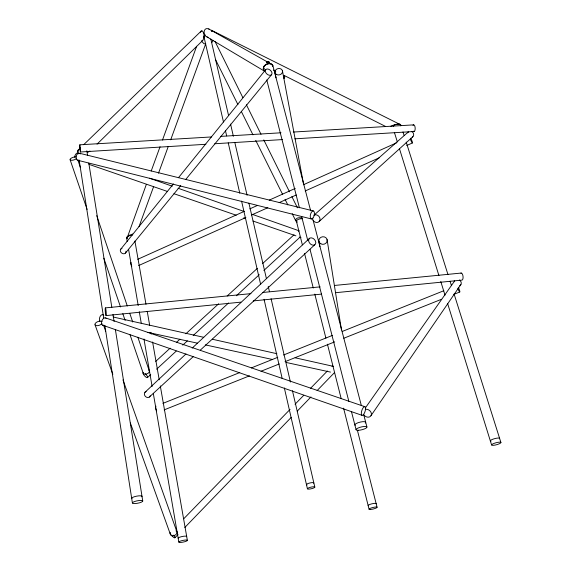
<?xml version="1.0" encoding="UTF-8"?>
<svg xmlns="http://www.w3.org/2000/svg" width="571" height="571" viewBox="0 0 571 571"><rect width="100%" height="100%" fill="white"/><g stroke="black" fill="none" stroke-linecap="round" stroke-linejoin="round"><path stroke-width="0.86" d="M97.056 144.135L202.726 40.47C204.654 37.807 204.518 33.354 202.341 30.877L201.32 30.948L83.637 144.734M77.884 150.93L80.44 147.832M400.714 125.784L400.549 124.735L399.907 124.385L211.498 30.277L211.634 31.169M146.326 184.426L127.019 238.307M213.004 40.277L212.048 42.368M151.201 171.029L160.051 146.747M162.485 140.045L196.645 46.258M139.031 226.608L153.642 186.546M158.517 173.191L168.259 146.483M170.693 139.802L205.403 44.652M211.577 136.94L79.854 144.806L79.712 146.783L80.418 151.993L205.874 144.285M80.418 151.993L79.854 144.806M200.485 32.297L201.32 30.948M371.029 415.609L460.89 284.529M365.383 407.908L454.644 280.925A3.604 3.126 32.1 0 0 454.359 281.689M127.105 237.186L129.31 235.252L132.75 234.046M120.845 249.077L173.434 183.933M178.473 177.695L265.751 69.591M125.456 253.074L180.721 185.582M185.803 179.387L271.525 74.708A3.861 2.548 40.1 0 0 268.698 69.262A3.861 2.548 40.1 0 0 265.672 72.488A3.861 2.548 40.1 0 0 271.525 74.708M89.947 151.022L87.313 152.6M268.62 62.596C268.984 61.732 266.165 62.603 267.506 62.874M174.926 537.725L178.016 534.527M184.818 527.483L291.174 417.43M297.355 411.027L310.959 396.952M317.148 390.55L334.456 372.635M183.741 518.761L290.075 409.371M295.05 404.254L303.758 395.296M310.595 388.259L327.383 370.986M144.934 392.334L185.975 353.941M192.191 348.117L309.653 238.221M147.454 377.609L150.723 374.605M156.611 369.187L176.225 351.129M182.763 345.112L187.338 340.894M193.226 335.477L228.536 302.98M236.38 295.757L259.27 274.687M263.845 270.476L299.811 237.372M149.309 397.059L193.126 356.732M200.321 350.116L314.764 244.795A4.175 3.012 47 0 0 313.115 238.428A4.175 3.012 47 0 0 308.733 241.319A4.175 3.012 47 0 0 314.764 244.795M155.697 361.393L170.122 348.196M176.682 342.193L179.958 339.195M185.86 333.792L218.643 303.793M227.165 295.992L257.328 268.391M262.567 263.588L294.044 234.788M319.196 221.448L412.94 136.626M314.578 214.66L408.079 132.137M205.76 43.624L204.075 43.824L201.841 41.54M78.527 149.688L79.426 149.138M390.864 126.212L394.797 124.606L398.929 124.192M137.732 259.298L244.095 211.441M249.784 208.879L257.093 205.596M269.269 200.114L295.25 188.423M303.372 184.768L396.745 142.75M138.653 265.558L245.894 217.53M251.583 214.981L267.828 207.708M279.205 202.612L296.263 194.975M305.2 190.971L379.137 157.86M406.759 145.484L412.448 142.943A3.305 0.428 66 0 0 410.735 138.218M162.921 403.369L239.763 372.556M251.333 367.917L277.77 357.318M283.559 354.998L332.308 335.448M342.222 331.473L443.853 290.718M164.148 409.878L249.434 375.875M261.026 371.25L279.24 363.984M285.036 361.679L334.713 341.865M343.821 338.232L441.526 299.275M453.945 294.322L459.741 292.009M202.726 40.47L201.706 40.534M106.028 315.592A3.883 0.421 84.9 0 0 105.963 310.132A3.883 0.421 84.9 0 0 105.185 309.489A3.883 0.421 84.9 0 0 106.028 315.592L240.862 302.152M253.274 300.91L321.58 294.108M335.777 292.687L461.739 280.133A3.562 1.527 83.5 0 0 463.017 276.343A3.562 1.527 83.5 0 0 460.876 273.124M105.421 307.883L250.955 293.637M262.489 292.509L320.174 286.863M334.37 285.471L461.268 273.052M214.767 143.742L282.388 139.588M294.843 138.824L414.061 131.501M220.477 136.405L281.003 132.793M293.465 132.044L413.618 124.871M147.975 332.415L197.516 343.185M205.339 344.884L272.267 359.445M286.178 362.464L330.502 372.106M113.201 317.026L203.733 337.311M212.441 339.26L276.856 353.699M295.136 357.796L333.443 366.375M313.315 210.92L79.34 153.214A3.612 2.355 -76.5 0 0 76.136 156.704A3.612 2.355 -76.5 0 0 78.348 160.258M77.727 160.258L311.388 218.957M272.324 65.251C269.341 60.44 259.605 67.564 264.616 71.232L207.059 36.965C202.541 35.523 203.29 26.623 208.708 28.928L267.185 61.818M207.059 36.965L208.072 37.301M105.585 317.926L364.94 406.723A4.547 1.692 -72.2 0 1 363.977 413.868A4.547 1.692 -72.2 0 1 361.379 412.412A4.547 1.692 -72.2 0 1 364.94 406.723M78.07 160.572L79.754 161.158M89.005 164.355L167.232 191.385M173.962 193.712L236.201 215.217M243.774 217.837L245.451 218.415M253.024 221.034L295.921 235.852M299.283 237.015L300.967 237.6M102.652 325.206L361.935 415.288M149.552 178.216L172.221 186.189M178.102 188.259L244.431 211.584M252.825 214.539L299.004 230.777M273.402 70.047L275.786 71.247M284.544 75.65L385.603 126.462M268.727 62.682L271.039 63.981M296.884 221.712L295.757 220.827L292.188 213.661M302.523 218.522C300.517 216.93 295 217.544 295.757 220.827M208.708 28.928L209.664 29.535M211.498 30.277L211.841 31.369M215.717 59.991L237.907 104.579M241.469 111.745L252.96 134.835M255.737 140.409L282.681 194.547M285.057 199.329L287.827 204.903M215.117 41.626L242.825 97.562M246.386 104.75L261.026 134.313M263.795 139.909L289.518 191.849M291.895 196.645L297.434 207.83M95.043 324.813L112.844 374.326M130.345 422.99L170.472 534.592M103.587 325.306L105.671 331.18M122.951 379.858L176.889 531.772M70.133 159.816L87.12 209.421M103.822 258.192L120.517 306.955M122.822 313.686L125.12 320.41M130.017 334.706L143.264 373.384M77.834 159.916L80.404 167.517M96.699 215.631L127.283 305.949M129.853 313.55L132.708 321.987M137.854 337.183L149.288 370.95M402.99 131.937L404.061 135.334M406.202 142.122L447.95 274.515M450.091 281.303L451.425 285.55M454.102 294.036L500.931 442.561A4.818 1.028 -15.1 0 1 493.929 445.266A4.818 1.028 -15.1 0 1 493.944 443.424A4.818 1.028 -15.1 0 1 500.931 442.561M394.44 132.558L397.352 141.922M399.472 148.731L438.921 275.565M440.776 281.517L445.009 295.143M447.657 303.651L491.602 444.952M272.752 65.165L310.645 210.749M313.115 220.228L361.315 405.431M363.784 414.91L366.925 426.972M357.403 430.334L377.081 507.226M263.688 67.856L264.566 71.318M266.771 79.954L299.418 207.794M301.624 216.438L307.798 240.619M310.003 249.263L348.824 401.292M351.472 411.655L356.104 429.799M296.477 221.498L302.366 244.831M304.543 253.474L313.265 288.034M314.792 294.086L325.913 338.153M327.44 344.206L341.18 398.644M343.578 408.151L369.087 509.253M210.799 38.978L228.543 115.406M230.556 124.085L233.375 136.248M234.788 142.329L247.086 195.303M248.899 203.119L266.436 278.677M268.256 286.492L269.462 291.702M271.075 298.654L290.425 382.028M292.445 390.714L314.821 487.113A3.79 0.821 -13 0 1 309.354 489.083A3.79 0.821 -13 0 1 309.189 487.655A3.79 0.821 -13 0 1 314.821 487.113M203.968 36.801L223.468 121.987M225.459 130.68L226.651 135.891M228.243 142.85L239.784 193.262M241.569 201.085L260.669 284.529M264.052 299.304L282.16 378.402M284.344 387.966L307.419 488.79M275.001 72.645L276.036 77.87M282.459 70.797L303.579 184.333M318.982 241.519L319.91 246.765M134.906 241.055L145.983 304.257M147.218 311.281L149.673 325.32M150.908 332.343L151.215 334.099M152.6 342L159.216 379.744M160.294 385.889L187.374 540.38A4.354 0.849 -11.7 0 1 180.978 542.414A4.354 0.849 -11.7 0 1 180.957 540.915A4.354 0.849 -11.7 0 1 187.374 540.38M126.605 237.871L127.205 241.383M128.568 249.299L138.225 305.571M139.281 311.723L141.244 323.157M143.963 338.981L152.114 386.467M153.321 393.498L178.837 542.093M327.076 239.542L341.472 329.967M86.828 150.801L87.534 155.198M88.798 163.12L111.837 307.419M112.965 314.464L114.086 321.502M115.349 329.417L142.75 501.003A5.267 1.228 -11 0 1 135.177 503.551A5.267 1.228 -11 0 1 134.813 501.452A5.267 1.228 -11 0 1 142.75 501.003M77.784 151.236L78.191 153.87M79.148 160.03L103.729 318.325M104.821 325.363L132.408 503.008M178.323 538.396A4.347 0.864 -11.7 0 1 182.392 536.469A4.347 0.864 -11.7 0 1 186.546 536.747M131.937 498.676A5.26 1.249 -11 0 1 136.619 496.163A5.26 1.249 -11 0 1 141.894 496.749M490.967 441.212A4.811 1.042 -15.1 0 1 494.358 438.728A4.811 1.042 -15.1 0 1 499.475 438.764M368.416 505.742A4.125 0.792 -13.6 0 1 371.721 503.865A4.125 0.792 -13.6 0 1 376.118 503.779M307.02 484.922A3.783 0.835 -13 0 1 309.568 483.059A3.783 0.835 -13 0 1 313.75 483.187M355.233 425.295A5.589 1.449 -13.9 0 1 360.344 422.076A5.589 1.449 -13.9 0 1 365.262 423.032M267.521 62.639A1.32 0.464 -9.6 0 1 266.643 62.125A1.32 0.464 -9.6 0 1 268.57 61.647A1.32 0.464 -9.6 0 1 268.777 62.325M267.592 63.06A1.32 0.464 -9.6 0 1 266.764 62.503A1.32 0.464 -9.6 0 1 268.813 62.089A1.32 0.464 -9.6 0 1 268.577 62.86M78.041 151.815A4.504 2.355 -7.8 0 1 79.654 148.888M297.248 222.105A3.64 1.585 -14.3 0 1 297.363 219.935A3.64 1.585 -14.3 0 1 302.023 218.764M283.915 76.236A1.342 0.385 86.7 0 1 284.451 75.665A1.342 0.385 86.7 0 1 284.622 77.699A1.342 0.385 86.7 0 1 284.023 77.563M283.48 76.264A1.342 0.385 86.7 0 1 284.08 75.836A1.342 0.385 86.7 0 1 284.101 77.999A1.342 0.385 86.7 0 1 283.487 76.949M127.212 238.642A3.819 1.713 -9.7 0 1 127.569 236.48A3.819 1.713 -9.7 0 1 132.094 235.488M145.048 373.534A3.205 1.006 47.8 0 1 147.611 377.388A3.205 1.006 47.8 0 1 144.484 375.747A3.205 1.006 47.8 0 1 143.542 372.742M298.34 231.048A2.905 1.413 47.4 0 1 298.804 231.062M74.644 157.239A3.554 2.027 -70.9 0 1 76.236 153.663A3.554 2.027 -70.9 0 1 78.612 153.471M79.904 153.463A3.612 2.355 -76.5 0 1 80.383 153.934M412.483 142.886A3.305 0.428 66 0 1 410.385 139.367M131.78 266.236A3.041 1.221 65.7 0 1 130.995 262.46M148.974 370.572A3.255 1.799 -19.9 0 1 146.69 373.934A3.255 1.799 -19.9 0 1 143.264 372.406M76.478 158.588A3.64 1.356 -17.7 0 1 71.396 160.301A3.64 1.356 -17.7 0 1 71.011 158.324A3.64 1.356 -17.7 0 1 76.164 156.954M313.95 215.253A4.097 3.526 47.9 0 1 319.61 217.43A4.097 3.526 47.9 0 1 317.319 222.447A4.097 3.526 47.9 0 1 312.458 218.529M407.63 132.8A3.312 3.062 46.2 0 1 408.693 131.623M411.869 131.601A3.312 3.062 46.2 0 1 412.319 137.133M125.955 251.211A3.055 2.448 37.9 0 1 123.85 253.774A3.055 2.448 37.9 0 1 120.467 251.411A3.055 2.448 37.9 0 1 121.987 248.442M412.997 125.442A3.326 1.313 87.4 0 1 414.696 125.863A3.326 1.313 87.4 0 1 414.989 130.131A3.326 1.313 87.4 0 1 413.383 131.18M393.212 126.298A4.168 2.02 -18 0 1 398.058 124A4.168 2.02 -18 0 1 400.806 125.706M173.505 535.155A3.462 0.828 46.3 0 1 174.647 537.839A3.462 0.828 46.3 0 1 171.114 534.956A3.462 0.828 46.3 0 1 170.579 532.772M332.008 366.289A3.112 1.328 44.5 0 1 332.936 366.332M99.996 321.459A3.854 2.363 -76.3 0 1 100.325 316.163A3.854 2.363 -76.3 0 1 103.801 315.42M103.901 325.206A3.926 2.313 -69.8 0 1 101.838 321.059A3.926 2.313 -69.8 0 1 106.078 318.311M458.27 287.192A3.576 0.514 67.1 0 1 459.855 291.931A3.576 0.514 67.1 0 1 457.792 288.576M156.625 410.834A3.262 1.392 69.4 0 1 155.976 406.174M175.982 530.88A3.505 2.37 -23.8 0 1 176.475 533.949A3.505 2.37 -23.8 0 1 172.342 535.755A3.505 2.37 -23.8 0 1 170.436 533.314M101.916 323.643A3.947 1.984 -20.1 0 1 96.199 325.598A3.947 1.984 -20.1 0 1 96.399 322.365A3.947 1.984 -20.1 0 1 102.045 321.537M365.69 409.286A4.539 3.597 37 0 1 370.993 412.319A4.539 3.597 37 0 1 369.344 416.987A4.539 3.597 37 0 1 363.756 414.76M459.298 279.99A3.604 3.126 32.1 0 1 461.24 282.916A3.604 3.126 32.1 0 1 459.698 285.65M150.202 395.91A3.248 2.791 48.9 0 1 145.355 396.374A3.248 2.791 48.9 0 1 146.126 391.513M204.554 37.629A3.083 1.863 -12.9 0 1 205.167 34.888M264.08 68.47A4.732 2.684 -15 0 1 267.913 63.816A4.732 2.684 -15 0 1 272.588 66.614M283.623 76.464C283.801 79.469 284.472 75.044 283.623 76.464M370.55 509.446A4.125 0.778 -13.6 0 0 377.053 507.441A4.125 0.778 -13.6 0 0 371.642 507.826A4.125 0.778 -13.6 0 0 370.55 509.446M312.972 218.051A4.133 1.891 -75.9 0 0 313.764 211.156A4.133 1.891 -75.9 0 0 310.303 215.61A4.133 1.891 -75.9 0 0 312.972 218.051M276.678 74.58A3.84 3.219 -12.2 0 0 282.545 71.632A3.84 3.219 -12.2 0 0 276.971 68.963A3.84 3.219 -12.2 0 0 276.678 74.58M320.852 243.831A4.168 3.783 -9.1 0 0 327.19 240.527A4.168 3.783 -9.1 0 0 321.052 237.258A4.168 3.783 -9.1 0 0 320.852 243.831M358.117 430.306A5.596 1.427 -13.9 0 0 366.896 427.358A5.596 1.427 -13.9 0 0 359.516 427.465A5.596 1.427 -13.9 0 0 358.117 430.306"/></g></svg>
